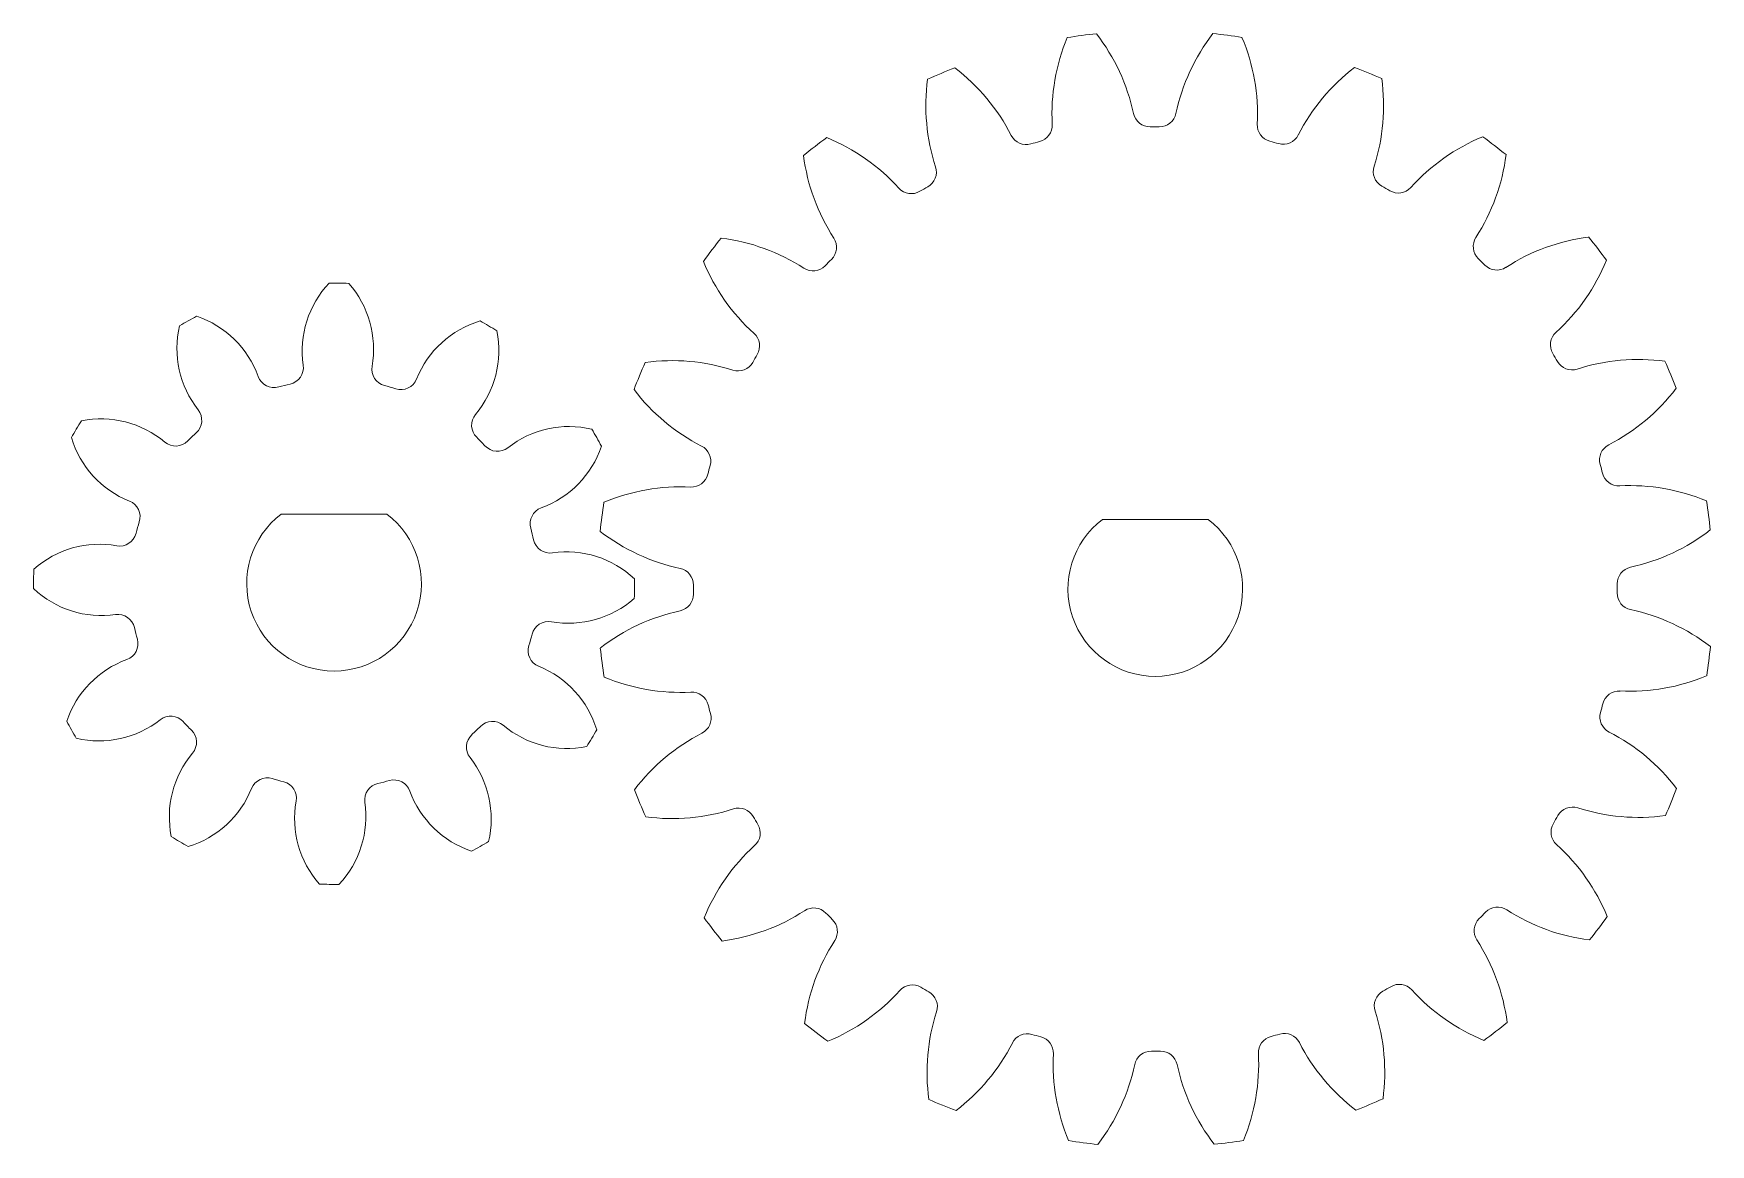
# Model space of a CAD drawing. Header units: inches. Extents: x -0.6 to 58.9, y 11.8 to 51.2.
import ezdxf

# ---------------------------------------------------------------- set-up
doc = ezdxf.new("R2010")
doc.units = ezdxf.units.IN
doc.header["$MEASUREMENT"] = 0

msp = doc.modelspace()

# ---------------------------------------------------------------- linework, layer by layer
at = {"color": 1, "lineweight": 0}
for p, q in [((8.174, 34.142), (11.921, 34.142)), ((37.327, 33.954), (41.073, 33.954))]:
    msp.add_line(p, q, dxfattribs=at)
at = {"color": 1, "linetype": 'Continuous', "lineweight": 0}
for centre, radius, start, end in [((42.574, 48.335), 7.043, 157.34196, 182.96582), ((39.2, 31.484), 19.812, 96.06462, 99.07711), ((31.542, 46.868), 7.043, 12.17591, 37.79977), ((46.82, 46.887), 7.043, 142.34196, 167.96582), ((39.2, 31.484), 19.812, 81.06462, 84.07711), ((35.784, 48.326), 7.043, 357.17591, 22.79977), ((38.098, 48.634), 7.043, 172.34196, 197.96582), ((39.2, 31.484), 19.812, 111.06462, 114.07711), ((27.821, 44.362), 7.043, 27.17591, 52.79977), ((50.547, 44.39), 7.043, 127.34196, 152.96582), ((39.2, 31.484), 19.812, 66.06462, 69.07711), ((40.26, 48.637), 7.043, 342.17591, 7.79977), ((39.012, 48.48), 0.599, 192.17591, 270.63425), ((39.346, 48.481), 0.599, 269.50748, 347.96582), ((34.942, 47.939), 0.599, 284.50748, 2.96582), ((39.2, 31.484), 16.398, 89.50748, 90.63425), ((43.417, 47.95), 0.599, 177.17591, 255.63425), ((39.2, 31.484), 19.812, 126.06462, 129.07711), ((24.876, 40.978), 7.043, 42.17591, 67.79977), ((34.619, 47.852), 0.599, 207.17591, 285.63425), ((39.2, 31.484), 16.398, 104.50748, 105.63425), ((39.2, 31.484), 16.398, 74.50748, 75.63425), ((43.74, 47.864), 0.599, 254.50748, 332.96582), ((53.501, 41.014), 7.043, 112.34196, 137.96582), ((39.2, 31.484), 19.812, 51.06462, 54.07711), ((33.697, 47.764), 7.043, 187.34196, 212.96582), ((30.828, 46.277), 0.599, 299.50748, 17.96582), ((47.535, 46.297), 0.599, 162.17591, 240.63425), ((44.663, 47.778), 7.043, 327.17591, 352.79977), ((30.539, 46.109), 0.599, 222.17591, 300.63425), ((39.2, 31.484), 16.398, 119.50748, 120.63425), ((39.2, 31.484), 16.398, 59.50748, 60.63425), ((47.825, 46.131), 0.599, 239.50748, 317.96582), ((39.2, 31.484), 19.812, 141.06462, 144.07711), ((22.906, 36.947), 7.043, 57.17591, 82.79977), ((27.285, 43.606), 0.599, 314.50748, 32.96582), ((51.085, 43.635), 0.599, 147.17591, 225.63425), ((55.48, 36.987), 7.043, 97.34196, 122.96582), ((39.2, 31.484), 19.812, 36.06462, 39.07711), ((29.671, 45.785), 7.043, 202.34196, 227.96582), ((27.049, 43.369), 0.599, 237.17591, 315.63425), ((39.2, 31.484), 16.398, 134.50748, 135.63425), ((39.2, 31.484), 16.398, 44.50748, 45.63425), ((51.322, 43.399), 0.599, 224.50748, 302.96582), ((48.694, 45.809), 7.043, 312.17591, 337.79977), ((12.438, 39.925), 3.522, 136.73864, 188.1406), ((10.047, 31.672), 10.668, 87.20502, 90.93123), ((7.926, 39.998), 3.522, 349.99565, 41.39762), ((10.047, 31.672), 10.668, 117.20502, 120.93123), ((4.047, 37.822), 3.522, 19.99565, 71.39762), ((7.992, 40.015), 3.522, 166.73864, 218.1406), ((16.245, 37.623), 3.522, 106.73864, 158.1406), ((12.373, 39.943), 3.522, 319.99565, 11.39762), ((10.047, 31.672), 10.668, 57.20502, 60.93123), ((24.554, 40.109), 0.599, 329.50748, 47.96582), ((53.825, 40.145), 0.599, 132.17591, 210.63425), ((8.359, 39.341), 0.599, 282.41114, 8.1406), ((11.984, 39.282), 0.599, 169.99565, 255.72511), ((39.2, 31.484), 19.812, 156.06462, 159.07711), ((22.048, 32.544), 7.043, 72.17591, 97.79977), ((24.387, 39.819), 0.599, 252.17591, 330.63425), ((39.2, 31.484), 16.398, 149.50748, 150.63425), ((39.2, 31.484), 16.398, 29.50748, 30.63425), ((53.993, 39.856), 0.599, 209.50748, 287.96582), ((56.35, 32.586), 7.043, 82.34196, 107.96582), ((39.2, 31.484), 19.812, 21.06462, 24.07711), ((7.919, 39.231), 0.599, 199.99565, 285.72511), ((10.047, 31.672), 7.254, 102.41114, 105.72511), ((10.047, 31.672), 7.254, 72.41114, 75.72511), ((12.42, 39.158), 0.599, 252.41114, 338.1406), ((26.294, 42.831), 7.043, 217.34196, 242.96582), ((52.078, 42.863), 7.043, 297.17591, 322.79977), ((1.776, 33.998), 3.522, 49.99565, 101.39762), ((4.751, 37.47), 0.599, 312.41114, 38.1406), ((15.53, 37.294), 0.599, 139.99565, 225.72511), ((10.047, 31.672), 10.668, 147.20502, 150.93123), ((10.047, 31.672), 7.254, 132.41114, 135.72511), ((18.39, 33.727), 3.522, 76.73864, 128.1406), ((10.047, 31.672), 10.668, 27.20502, 30.93123), ((4.095, 37.869), 3.522, 196.73864, 248.1406), ((4.424, 37.154), 0.599, 229.99565, 315.72511), ((10.047, 31.672), 7.254, 42.41114, 45.72511), ((15.845, 36.968), 0.599, 222.41114, 308.1406), ((16.198, 37.672), 3.522, 289.99565, 341.39762), ((22.82, 36.024), 0.599, 344.50748, 62.96582), ((55.568, 36.065), 0.599, 117.17591, 195.63425), ((39.2, 31.484), 16.398, 164.50748, 165.63425), ((39.2, 31.484), 16.398, 14.50748, 15.63425), ((22.734, 35.701), 0.599, 267.17591, 345.63425), ((55.655, 35.742), 0.599, 194.50748, 272.96582), ((56.051, 28.11), 7.043, 67.34196, 92.96582), ((2.561, 34.045), 0.599, 342.41114, 68.1406), ((39.2, 31.484), 19.812, 171.06462, 174.07711), ((22.358, 28.068), 7.043, 87.17591, 112.79977), ((39.2, 31.484), 19.812, 6.06462, 9.07711), ((17.607, 33.8), 0.599, 109.99565, 195.72511), ((2.437, 33.608), 0.599, 259.99565, 345.72511), ((10.047, 31.672), 7.254, 162.41114, 165.72511), ((10.047, 31.672), 7.254, 12.41114, 15.72511), ((23.797, 39.105), 7.043, 232.34196, 257.96582), ((54.584, 39.143), 7.043, 282.17591, 307.79977), ((1.721, 29.55), 3.522, 79.99565, 131.39762), ((17.717, 33.359), 0.599, 192.41114, 278.1406), ((18.3, 29.28), 3.522, 46.73864, 98.1406), ((10.047, 31.672), 10.668, 177.20502, 180.93123), ((22.203, 31.63), 0.599, 359.50748, 77.96582), ((56.196, 31.672), 0.599, 102.17591, 180.63425), ((10.047, 31.672), 10.668, 357.20502, 0.93123), ((39.2, 31.484), 16.398, 179.50748, 180.63425), ((39.2, 31.484), 16.398, 359.50748, 0.63425), ((1.794, 34.063), 3.522, 226.73864, 278.1406), ((18.374, 33.793), 3.522, 259.99565, 311.39762), ((22.204, 31.296), 0.599, 282.17591, 0.63425), ((56.197, 31.338), 0.599, 179.50748, 257.96582), ((2.378, 29.984), 0.599, 12.41114, 98.1406), ((23.816, 23.826), 7.043, 102.17591, 127.79977), ((54.603, 23.864), 7.043, 52.34196, 77.96582), ((10.047, 31.672), 7.254, 192.41114, 195.72511), ((10.047, 31.672), 7.254, 342.41114, 345.72511), ((17.658, 29.735), 0.599, 79.99565, 165.72511), ((2.488, 29.543), 0.599, 289.99565, 15.72511), ((17.533, 29.298), 0.599, 162.41114, 248.1406), ((39.2, 31.484), 19.812, 186.06462, 189.07711), ((39.2, 31.484), 19.812, 351.06462, 354.07711), ((3.897, 25.671), 3.522, 109.99565, 161.39762), ((15.999, 25.474), 3.522, 16.73864, 68.1406), ((22.349, 34.858), 7.043, 247.34196, 272.96582), ((56.042, 34.9), 7.043, 267.17591, 292.79977), ((22.745, 27.226), 0.599, 14.50748, 92.96582), ((39.2, 31.484), 16.398, 344.50748, 345.63425), ((55.666, 27.267), 0.599, 87.17591, 165.63425), ((10.047, 31.672), 10.668, 207.20502, 210.93123), ((1.704, 29.616), 3.522, 256.73864, 308.1406), ((4.249, 26.375), 0.599, 42.41114, 128.1406), ((15.67, 26.189), 0.599, 49.99565, 135.72511), ((22.832, 26.904), 0.599, 297.17591, 15.63425), ((39.2, 31.484), 16.398, 194.50748, 195.63425), ((55.58, 26.944), 0.599, 164.50748, 242.96582), ((10.047, 31.672), 7.254, 222.41114, 225.72511), ((4.565, 26.049), 0.599, 319.99565, 45.72511), ((15.344, 25.873), 0.599, 132.41114, 218.1406), ((10.047, 31.672), 7.254, 312.41114, 315.72511), ((18.319, 29.346), 3.522, 229.99565, 281.39762), ((10.047, 31.672), 10.668, 327.20502, 330.93123), ((26.322, 20.105), 7.043, 117.17591, 142.79977), ((52.106, 20.137), 7.043, 37.34196, 62.96582), ((7.721, 23.4), 3.522, 139.99565, 191.39762), ((12.103, 23.329), 3.522, 346.73864, 38.1406), ((3.85, 25.72), 3.522, 286.73864, 338.1406), ((7.674, 24.186), 0.599, 72.41114, 158.1406), ((10.047, 31.672), 7.254, 252.41114, 255.72511), ((8.111, 24.061), 0.599, 349.99565, 75.72511), ((11.735, 24.002), 0.599, 102.41114, 188.1406), ((10.047, 31.672), 7.254, 282.41114, 285.72511), ((12.176, 24.112), 0.599, 19.99565, 105.72511), ((39.2, 31.484), 19.812, 336.06462, 339.07711), ((12.169, 23.345), 3.522, 169.99565, 221.39762), ((7.656, 23.418), 3.522, 316.73864, 8.1406), ((16.048, 25.521), 3.522, 199.99565, 251.39762), ((39.2, 31.484), 19.812, 201.06462, 204.07711), ((22.05, 30.382), 7.043, 262.34196, 287.96582), ((24.408, 23.112), 0.599, 29.50748, 107.96582), ((39.2, 31.484), 16.398, 209.50748, 210.63425), ((39.2, 31.484), 16.398, 329.50748, 330.63425), ((54.013, 23.149), 0.599, 72.17591, 150.63425), ((56.352, 30.424), 7.043, 252.17591, 277.79977), ((10.047, 31.672), 10.668, 237.20502, 240.93123), ((24.575, 22.823), 0.599, 312.17591, 30.63425), ((53.846, 22.859), 0.599, 149.50748, 227.96582), ((10.047, 31.672), 10.668, 297.20502, 300.93123), ((29.706, 17.16), 7.043, 132.17591, 157.79977), ((48.729, 17.183), 7.043, 22.34196, 47.96582), ((10.047, 31.672), 10.668, 267.20502, 270.93123), ((39.2, 31.484), 19.812, 216.06462, 219.07711), ((22.92, 25.981), 7.043, 277.34196, 302.96582), ((27.078, 19.569), 0.599, 44.50748, 122.96582), ((39.2, 31.484), 16.398, 224.50748, 225.63425), ((27.315, 19.333), 0.599, 327.17591, 45.63425), ((51.115, 19.362), 0.599, 134.50748, 212.96582), ((39.2, 31.484), 16.398, 314.50748, 315.63425), ((51.351, 19.599), 0.599, 57.17591, 135.63425), ((55.494, 26.021), 7.043, 237.17591, 262.79977), ((39.2, 31.484), 19.812, 321.06462, 324.07711), ((33.737, 15.191), 7.043, 147.17591, 172.79977), ((44.703, 15.204), 7.043, 7.34196, 32.96582), ((30.575, 16.838), 0.599, 59.50748, 137.96582), ((39.2, 31.484), 16.398, 239.50748, 240.63425), ((39.2, 31.484), 16.398, 299.50748, 300.63425), ((47.861, 16.859), 0.599, 42.17591, 120.63425), ((24.899, 21.955), 7.043, 292.34196, 317.96582), ((30.865, 16.671), 0.599, 342.17591, 60.63425), ((47.572, 16.692), 0.599, 119.50748, 197.96582), ((53.525, 21.99), 7.043, 222.17591, 247.79977), ((39.2, 31.484), 19.812, 231.06462, 234.07711), ((38.14, 14.332), 7.043, 162.17591, 187.79977), ((40.302, 14.334), 7.043, 352.34196, 17.96582), ((39.2, 31.484), 19.812, 306.06462, 309.07711), ((34.66, 15.105), 0.599, 74.50748, 152.96582), ((39.2, 31.484), 16.398, 254.50748, 255.63425), ((34.983, 15.018), 0.599, 357.17591, 75.63425), ((43.458, 15.029), 0.599, 104.50748, 182.96582), ((39.2, 31.484), 16.398, 284.50748, 285.63425), ((43.781, 15.116), 0.599, 27.17591, 105.63425), ((27.853, 18.578), 7.043, 307.34196, 332.96582), ((42.616, 14.642), 7.043, 177.17591, 202.79977), ((39.054, 14.488), 0.599, 89.50748, 167.96582), ((39.2, 31.484), 16.398, 269.50748, 270.63425), ((39.388, 14.488), 0.599, 12.17591, 90.63425), ((35.826, 14.634), 7.043, 337.34196, 2.96582), ((50.579, 18.606), 7.043, 207.17591, 232.79977), ((31.58, 16.081), 7.043, 322.34196, 347.96582), ((46.858, 16.1), 7.043, 192.17591, 217.79977), ((39.2, 31.484), 19.812, 246.06462, 249.07711), ((39.2, 31.484), 19.812, 291.06462, 294.07711), ((39.2, 31.484), 19.812, 261.06462, 264.07711), ((39.2, 31.484), 19.812, 276.06462, 279.07711)]:
    msp.add_arc(centre, radius, start, end, dxfattribs=at)
at = {"color": 1, "lineweight": 0}
for centre in [(10.047, 31.672), (39.2, 31.484)]:
    msp.add_arc(centre, 3.1, 127.17684, 52.82316, dxfattribs=at)

doc.saveas('drawing.dxf')
